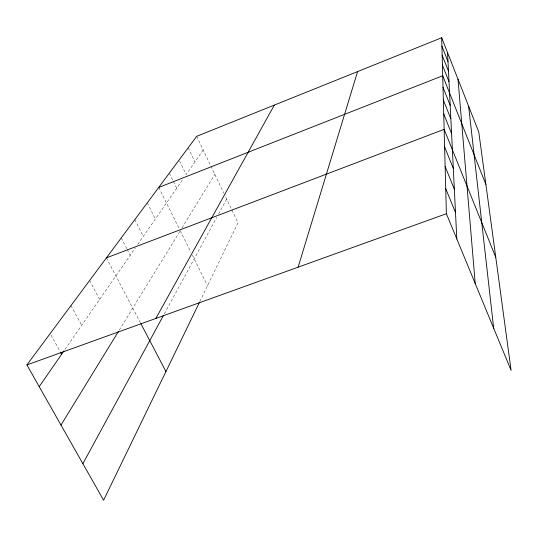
<?xml version="1.0" encoding="UTF-8"?>
<svg xmlns="http://www.w3.org/2000/svg" width="538" height="538" viewBox="0 0 538 538"><rect width="100%" height="100%" fill="white"/><g stroke="black" fill="none" stroke-linecap="round" stroke-linejoin="round"><path stroke-width="0.4" stroke-dasharray="2.69 2.02" d="M199.833 301.562L237.984 222.786L225.247 196.114M164.319 313.842L216.679 217.513M218.623 213.929L226.68 199.114M119.261 330.124L179.806 231.474M181.992 227.917L214.857 174.366M64.97 349.451L135.388 247.836M137.728 244.46L183.33 178.663M203.209 149.988L186.175 174.561L179.1 160.008M50.969 335.013L60.054 351.415M70.949 305.624L81.662 325.369M89.59 280.52L99.651 299.41M106.423 257.857L140.485 322.908M121.265 237.87L126.874 248.744M127.25 249.471L130.243 255.268M134.83 219.612L143.35 236.357M147.271 202.86L155.374 219M158.723 187.439L179.12 228.516M180.237 230.768L190.889 252.221M192.362 255.18L207.513 285.698M169.302 173.202L172.994 180.721M173.364 181.474L176.693 188.246M188.206 147.748L194.991 161.837M196.686 136.329L223.815 193.115"/><path stroke-width="0.81" d="M298.133 267.157L357.575 71.588M199.47 302.316L103.605 500.259L26.9 364.925L196.686 136.329L441.691 37.741L478.78 132.045L511.1 370.413L446.392 213.721L441.691 37.741M82.879 463.689L163.525 315.308M155.852 318.442L274.34 105.078M60.989 425.067L118.387 331.543M39.2 386.627L64.015 350.823M158.723 187.439L442.707 75.744L485.875 184.386M106.423 257.857L444.139 129.335L495.774 257.379M26.9 364.925L446.392 213.721M60.444 352.128L61.628 354.266M140.869 323.647L165.946 371.543M445.72 188.65L455.498 212.483M445.134 166.545L454.334 189.134M444.603 146.901L453.305 168.367M443.729 113.982L451.57 133.518M443.352 100.048L450.837 118.757M443.016 87.358L450.171 105.307M442.418 65.078L448.995 81.682M441.913 46.167L447.999 61.608M442.155 55.253L448.477 71.251M468.632 106.255L493.676 328.22M458.02 79.268L475.222 283.539M447.555 52.657L456.809 238.946"/></g></svg>
